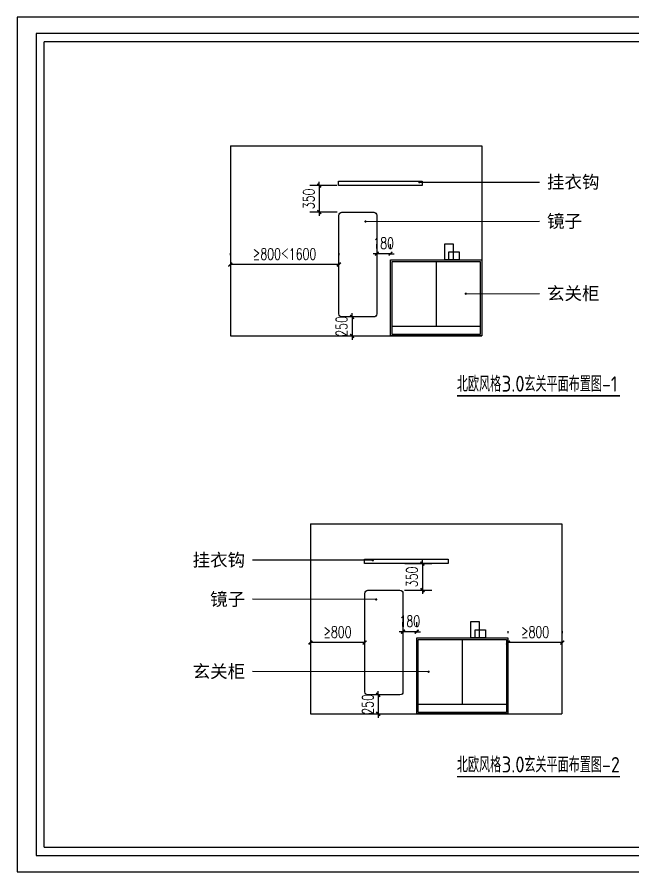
# Model space of a CAD drawing. Extents: x 96704 to 336282, y 34580 to 122302.
# Drawn here: x 135490 to 143589, y 40610 to 51858 of the extents above; entities that cross this region are included whole.
import ezdxf

# ---------------------------------------------------------------- set-up
doc = ezdxf.new("R2010")
doc.units = 0
doc.header["$LTSCALE"] = 1000
doc.header["$MEASUREMENT"] = 0
for name, color, linetype in [('DIM_SYMB', 3, 'Continuous'), ('PM-家具', 146, 'Continuous'), ('PUB_DIM', 3, 'Continuous'), ('PUB_TEXT', 7, 'Continuous')]:
    doc.layers.add(name, color=color, linetype=linetype)
doc.styles.add('_TCH_DIM', font='SIMPLEX', dxfattribs={"bigfont": 'GBCBIG'})
doc.styles.add('_TCH_DIM_T3', font='SIMPLEX', dxfattribs={"width": 0.705882, "bigfont": 'GBCBIG'})
doc.styles.get("Standard").update_dxf_attribs({"font": 'gbenor.shx', "bigfont": 'gbcbig.shx'})
doc.dimstyles.new('_TCH_ARCH&&50', dxfattribs={"dimtxt": 148.75, "dimasz": 50, "dimexe": 125, "dimexo": 150, "dimgap": 63.125, "dimtad": 1, "dimdec": 0, "dimzin": 0, "dimdsep": 46, "dimtxsty": '_TCH_DIM_T3', "dimblk": 'ARCHTICK', "dimcen": 0.09, "dimclrt": 7, "dimazin": 2, "dimtfac": 1, "dimtdec": 0, "dimtix": 1, "dimtmove": 2, "dimatfit": 3, "dimfxl": 50, "dimtolj": 1, "dimtzin": 0, "dimarcsym": 0})
doc.dimstyles.new('ISO-25', dxfattribs={"dimtxt": 2.5, "dimasz": 2.5, "dimexe": 1.25, "dimexo": 0.625, "dimtad": 1, "dimtxsty": 'Standard', "dimcen": 2.5, "dimadec": 0, "dimazin": 0, "dimtfac": 1, "dimtmove": 0, "dimatfit": 3, "dimfxl": 1, "dimarcsym": 0})

# ---------------------------------------------------------------- blocks, each defined once
blk = doc.blocks.new('5465767')
at = {"layer": 'PM-家具', "color": 251}
for p, q in [((123732, 48430), (123732, 47580)), ((123152, 47580), (124312, 47580))]:
    blk.add_line(p, q, dxfattribs=at)
at = {"layer": 'PM-家具'}
blk.add_lwpolyline([(123132, 48450), (124332, 48450), (124332, 47450), (123132, 47450)], close=True, dxfattribs=at)
at = {"layer": 'PM-家具', "color": 251}
blk.add_lwpolyline([(123152, 48430), (124312, 48430), (124312, 47470), (123152, 47470)], close=True, dxfattribs=at)
blk = doc.blocks.new('_ArchTick')
at = {"color": 0, "linetype": 'ByBlock', "const_width": 0.4}
blk.add_lwpolyline([(-0.5, -0.5), (0.5, 0.5)], dxfattribs=at)
blk = doc.blocks.new('*D80')
at = {"layer": 'Defpoints', "color": 0, "transparency": 16777216}
for p in [(139971, 47913), (139895, 47663), (139971, 47663)]:
    blk.add_point(p, dxfattribs=at)
at = {"layer": 'PUB_DIM', "color": 0, "lineweight": -2, "transparency": 16777216}
for p, q in [((139895, 47913), (139895, 47963)), ((139821, 47913), (139770, 47913)), ((139895, 47913), (139895, 47663)), ((139821, 47663), (139770, 47663)), ((139895, 47663), (139895, 47613))]:
    blk.add_line(p, q, dxfattribs=at)
at = {"layer": 'PUB_DIM', "color": 0, "lineweight": -2, "transparency": 16777216, "xscale": 50, "yscale": 50, "zscale": 50}
for p, rotation in [((139895, 47913), 270), ((139895, 47663), 90)]:
    blk.add_blockref('_ArchTick', p, dxfattribs=dict(at, rotation=rotation))
at = {"layer": 'PUB_DIM', "color": 7, "transparency": 16777216, "insert": (139758, 47788), "char_height": 148.8, "attachment_point": 5, "rotation": 90, "style": '_TCH_DIM_T3'}
blk.add_mtext('\\A1;250', dxfattribs=at)
blk = doc.blocks.new('*D81')
at = {"layer": 'Defpoints', "color": 0, "transparency": 16777216}
for p in [(140221, 48745), (140221, 48663), (140401, 48663)]:
    blk.add_point(p, dxfattribs=at)
at = {"layer": 'PUB_DIM', "color": 0, "lineweight": -2, "transparency": 16777216}
for p, q in [((140221, 48813), (140221, 48870)), ((140401, 48813), (140401, 48870)), ((140221, 48745), (140171, 48745)), ((140401, 48745), (140221, 48745)), ((140401, 48745), (140451, 48745))]:
    blk.add_line(p, q, dxfattribs=at)
at = {"layer": 'PUB_DIM', "color": 0, "lineweight": -2, "transparency": 16777216, "xscale": 50, "yscale": 50, "zscale": 50}
blk.add_blockref('_ArchTick', (140221, 48745), dxfattribs=at)
at = {"layer": 'PUB_DIM', "color": 0, "lineweight": -2, "transparency": 16777216, "xscale": 50, "yscale": 50, "zscale": 50, "rotation": 180}
blk.add_blockref('_ArchTick', (140401, 48745), dxfattribs=at)
at = {"layer": 'PUB_DIM', "color": 7, "transparency": 16777216, "insert": (140311, 48883), "char_height": 148.8, "width": 4.08, "attachment_point": 5, "style": '_TCH_DIM_T3'}
blk.add_mtext('\\A1;180', dxfattribs=at)
blk = doc.blocks.new('*D82')
at = {"layer": 'Defpoints', "color": 0, "transparency": 16777216}
for p in [(140314, 42939), (140239, 42689), (140314, 42689)]:
    blk.add_point(p, dxfattribs=at)
at = {"layer": 'PUB_DIM', "color": 0, "lineweight": -2, "transparency": 16777216}
for p, q in [((140239, 42939), (140239, 42989)), ((140164, 42939), (140114, 42939)), ((140239, 42939), (140239, 42689)), ((140164, 42689), (140114, 42689)), ((140239, 42689), (140239, 42639))]:
    blk.add_line(p, q, dxfattribs=at)
at = {"layer": 'PUB_DIM', "color": 0, "lineweight": -2, "transparency": 16777216, "xscale": 50, "yscale": 50, "zscale": 50}
for p, rotation in [((140239, 42939), 270), ((140239, 42689), 90)]:
    blk.add_blockref('_ArchTick', p, dxfattribs=dict(at, rotation=rotation))
at = {"layer": 'PUB_DIM', "color": 7, "transparency": 16777216, "insert": (140102, 42814), "char_height": 148.8, "attachment_point": 5, "rotation": 90, "style": '_TCH_DIM_T3'}
blk.add_mtext('\\A1;250', dxfattribs=at)
blk = doc.blocks.new('*D83')
at = {"layer": 'Defpoints', "color": 0, "transparency": 16777216}
for p in [(140564, 43771), (140564, 43689), (140745, 43689)]:
    blk.add_point(p, dxfattribs=at)
at = {"layer": 'PUB_DIM', "color": 0, "lineweight": -2, "transparency": 16777216}
for p, q in [((140564, 43839), (140564, 43896)), ((140745, 43839), (140745, 43896)), ((140564, 43771), (140514, 43771)), ((140745, 43771), (140564, 43771)), ((140745, 43771), (140795, 43771))]:
    blk.add_line(p, q, dxfattribs=at)
at = {"layer": 'PUB_DIM', "color": 0, "lineweight": -2, "transparency": 16777216, "xscale": 50, "yscale": 50, "zscale": 50}
blk.add_blockref('_ArchTick', (140564, 43771), dxfattribs=at)
at = {"layer": 'PUB_DIM', "color": 0, "lineweight": -2, "transparency": 16777216, "xscale": 50, "yscale": 50, "zscale": 50, "rotation": 180}
blk.add_blockref('_ArchTick', (140745, 43771), dxfattribs=at)
at = {"layer": 'PUB_DIM', "color": 7, "transparency": 16777216, "insert": (140655, 43909), "char_height": 148.8, "width": 4.08, "attachment_point": 5, "style": '_TCH_DIM_T3'}
blk.add_mtext('\\A1;180', dxfattribs=at)
blk = doc.blocks.new('*D86')
at = {"layer": 'Defpoints', "color": 0, "transparency": 16777216}
for p in [(139847, 49641), (139464, 49291), (139850, 49291)]:
    blk.add_point(p, dxfattribs=at)
at = {"layer": 'PUB_DIM', "color": 0, "lineweight": -2, "transparency": 16777216}
for p, q in [((139697, 49641), (139339, 49641)), ((139464, 49641), (139464, 49691)), ((139464, 49641), (139464, 49291)), ((139700, 49291), (139339, 49291)), ((139464, 49291), (139464, 49241))]:
    blk.add_line(p, q, dxfattribs=at)
at = {"layer": 'PUB_DIM', "color": 0, "lineweight": -2, "transparency": 16777216, "xscale": 50, "yscale": 50, "zscale": 50}
for p, rotation in [((139464, 49641), 270), ((139464, 49291), 90)]:
    blk.add_blockref('_ArchTick', p, dxfattribs=dict(at, rotation=rotation))
at = {"layer": 'PUB_DIM', "color": 7, "transparency": 16777216, "insert": (139327, 49466), "char_height": 148.8, "attachment_point": 5, "rotation": 90, "style": '_TCH_DIM_T3'}
blk.add_mtext('\\A1;350', dxfattribs=at)
blk = doc.blocks.new('*D87')
at = {"layer": 'Defpoints', "color": 0, "transparency": 16777216}
for p in [(140438, 44667), (140436, 44317), (140821, 44317)]:
    blk.add_point(p, dxfattribs=at)
at = {"layer": 'PUB_DIM', "color": 0, "lineweight": -2, "transparency": 16777216}
for p, q in [((140588, 44667), (140946, 44667)), ((140821, 44667), (140821, 44717)), ((140821, 44667), (140821, 44317)), ((140586, 44317), (140946, 44317)), ((140821, 44317), (140821, 44267))]:
    blk.add_line(p, q, dxfattribs=at)
at = {"layer": 'PUB_DIM', "color": 0, "lineweight": -2, "transparency": 16777216, "xscale": 50, "yscale": 50, "zscale": 50}
for p, rotation in [((140821, 44667), 270), ((140821, 44317), 90)]:
    blk.add_blockref('_ArchTick', p, dxfattribs=dict(at, rotation=rotation))
at = {"layer": 'PUB_DIM', "color": 7, "transparency": 16777216, "insert": (140683, 44492), "char_height": 148.8, "attachment_point": 5, "rotation": 90, "style": '_TCH_DIM_T3'}
blk.add_mtext('\\A1;350', dxfattribs=at)
blk = doc.blocks.new('*D88')
at = {"layer": 'Defpoints', "color": 0, "transparency": 16777216}
for p in [(138294, 48602), (138294, 48602), (139721, 48602)]:
    blk.add_point(p, dxfattribs=at)
at = {"layer": 'PUB_DIM', "color": 0, "lineweight": -2, "transparency": 16777216}
for p, q in [((138294, 48752), (138294, 48727)), ((139721, 48752), (139721, 48727)), ((139721, 48602), (138294, 48602))]:
    blk.add_line(p, q, dxfattribs=at)
at = {"layer": 'PUB_DIM', "color": 0, "lineweight": -2, "transparency": 16777216, "xscale": 50, "yscale": 50, "zscale": 50, "rotation": 180}
blk.add_blockref('_ArchTick', (138294, 48602), dxfattribs=at)
at = {"layer": 'PUB_DIM', "color": 0, "lineweight": -2, "transparency": 16777216, "xscale": 50, "yscale": 50, "zscale": 50}
blk.add_blockref('_ArchTick', (139721, 48602), dxfattribs=at)
at = {"layer": 'PUB_DIM', "color": 7, "transparency": 16777216, "insert": (139007, 48740), "char_height": 148.75, "attachment_point": 5, "style": '_TCH_DIM_T3'}
blk.add_mtext('\\A1;≥800＜1600', dxfattribs=at)
blk = doc.blocks.new('*D89')
at = {"layer": 'Defpoints', "color": 0, "transparency": 16777216}
for p in [(139347, 43628), (139347, 43628), (140060, 43628)]:
    blk.add_point(p, dxfattribs=at)
at = {"layer": 'PUB_DIM', "color": 0, "lineweight": -2, "transparency": 16777216}
for p, q in [((139347, 43778), (139347, 43753)), ((140060, 43778), (140060, 43753)), ((140060, 43628), (139347, 43628))]:
    blk.add_line(p, q, dxfattribs=at)
at = {"layer": 'PUB_DIM', "color": 0, "lineweight": -2, "transparency": 16777216, "xscale": 50, "yscale": 50, "zscale": 50, "rotation": 180}
blk.add_blockref('_ArchTick', (139347, 43628), dxfattribs=at)
at = {"layer": 'PUB_DIM', "color": 0, "lineweight": -2, "transparency": 16777216, "xscale": 50, "yscale": 50, "zscale": 50}
blk.add_blockref('_ArchTick', (140060, 43628), dxfattribs=at)
at = {"layer": 'PUB_DIM', "color": 7, "transparency": 16777216, "insert": (139703, 43766), "char_height": 148.8, "attachment_point": 5, "style": '_TCH_DIM_T3'}
blk.add_mtext('\\A1;≥800', dxfattribs=at)
blk = doc.blocks.new('*D90')
at = {"layer": 'Defpoints', "color": 0, "transparency": 16777216}
for p in [(141945, 43628), (141945, 43628), (142659, 43628)]:
    blk.add_point(p, dxfattribs=at)
at = {"layer": 'PUB_DIM', "color": 0, "lineweight": -2, "transparency": 16777216}
for p, q in [((141945, 43778), (141945, 43753)), ((142659, 43778), (142659, 43753)), ((142659, 43628), (141945, 43628))]:
    blk.add_line(p, q, dxfattribs=at)
at = {"layer": 'PUB_DIM', "color": 0, "lineweight": -2, "transparency": 16777216, "xscale": 50, "yscale": 50, "zscale": 50, "rotation": 180}
blk.add_blockref('_ArchTick', (141945, 43628), dxfattribs=at)
at = {"layer": 'PUB_DIM', "color": 0, "lineweight": -2, "transparency": 16777216, "xscale": 50, "yscale": 50, "zscale": 50}
blk.add_blockref('_ArchTick', (142659, 43628), dxfattribs=at)
at = {"layer": 'PUB_DIM', "color": 7, "transparency": 16777216, "insert": (142302, 43766), "char_height": 148.8, "attachment_point": 5, "style": '_TCH_DIM_T3'}
blk.add_mtext('\\A1;≥800', dxfattribs=at)

msp = doc.modelspace()

# ---------------------------------------------------------------- linework, layer by layer
at = {"color": 251}
for p, q in [((151179.9, 51640.2), (135738.8, 51640.2)), ((135738.8, 51640.2), (135738.8, 40827.7)), ((135738.8, 40827.7), (151179.9, 40827.7))]:
    msp.add_line(p, q, dxfattribs=at)
for p, q in [((151071, 51531.3), (135847.7, 51531.3)), ((135847.7, 40936.6), (135847.7, 51531.3)), ((135847.7, 40936.6), (151071, 40936.6))]:
    msp.add_line(p, q)
msp.add_lwpolyline([(135489.8, 40609.9), (151397.7, 40609.9), (151397.7, 51858), (135489.8, 51858)], close=True)
at = {"layer": 'DIM_SYMB', "const_width": 21}
for points in [[(141273.5, 46873.6), (143419.1, 46873.6)], [(141273.5, 41863.4), (143419.1, 41863.4)]]:
    msp.add_lwpolyline(points, dxfattribs=at)
at = {"layer": 'PM-家具'}
for p, q in [((138294.2, 50162.6), (141601.4, 50162.6)), ((138294.2, 50162.6), (138294.2, 47662.6)), ((141601.4, 50162.6), (141601.4, 47662.6)), ((138294.2, 47662.6), (141601.4, 47662.6)), ((139346.5, 45188.8), (142653.7, 45188.8)), ((139346.5, 45188.8), (139346.5, 42688.8)), ((142653.7, 45188.8), (142653.7, 42688.8)), ((139346.5, 42688.8), (142653.7, 42688.8))]:
    msp.add_line(p, q, dxfattribs=at)
for points in [[(139716.9, 49697.4), (140816.9, 49697.4), (140816.9, 49641.2), (139716.9, 49641.2)], [(141114.1, 48876.6), (141223.9, 48876.6), (141223.9, 48662.6), (141114.1, 48662.6)], [(141169, 48769.6), (141305.6, 48769.6), (141305.6, 48662.6), (141169, 48662.6)], [(140060.8, 44723.5), (141160.8, 44723.5), (141160.8, 44667.3), (140060.8, 44667.3)], [(141458, 43902.8), (141567.8, 43902.8), (141567.8, 43688.8), (141458, 43688.8)], [(141512.9, 43795.8), (141649.5, 43795.8), (141649.5, 43688.8), (141512.9, 43688.8)]]:
    msp.add_lwpolyline(points, close=True, dxfattribs=at)
for points in [[(139760.6, 49291.2), (140180.6, 49291.2, -0.4142136), (140220.6, 49251.2), (140220.6, 47953, -0.4142136), (140180.6, 47913), (139760.6, 47913, -0.4142136), (139720.6, 47953), (139720.6, 49251.2, -0.4142136)], [(140104.5, 44317.3), (140524.5, 44317.3, -0.4142136), (140564.5, 44277.3), (140564.5, 42979.1, -0.4142136), (140524.5, 42939.1), (140104.5, 42939.1, -0.4142136), (140064.5, 42979.1), (140064.5, 44277.3, -0.4142136)]]:
    msp.add_lwpolyline(points, format="xyb", close=True, dxfattribs=at)

# ---------------------------------------------------------------- block references
for p in [(17269.3, 212.6), (17613.2, -4761.3)]:
    msp.add_blockref('5465767', p)

# ---------------------------------------------------------------- texts
at = {"layer": 'DIM_SYMB', "color": 7, "char_height": 168.794, "width": 2249.346, "style": '_TCH_DIM'}
for s, insert, attachment_point in [('{\\fMicrosoft YaHei|b0|i0|c134|p34;挂衣钩}', (142459, 49772.8, 0), 1), ('{\\fMicrosoft YaHei|b0|i0|c134|p34;镜子}', (142459, 49257.1, 0), 1), ('{\\fMicrosoft YaHei|b0|i0|c134|p34;玄关柜}', (142459, 48306.4, 0), 1), ('{\\fMicrosoft YaHei|b0|i0|c134|p34;挂衣钩}', (138488.9, 44798.9, 0), 3), ('{\\fMicrosoft YaHei|b0|i0|c134|p34;镜子}', (138488.9, 44283.2, 0), 3), ('{\\fMicrosoft YaHei|b0|i0|c134|p34;玄关柜}', (138488.9, 43332.5, 0), 3)]:
    msp.add_mtext(s, dxfattribs=dict(at, insert=insert, attachment_point=attachment_point))
at = {"layer": 'PUB_TEXT'}
for s, height, p in [('北欧风格', 202.55, (141273.5, 46929)), ('3.0', 210, (141863.3, 46929)), ('玄关平面布置图-1', 202.55, (142160.8, 46929)), ('北欧风格', 202.55, (141273.5, 41918.8)), ('3.0', 210, (141863.3, 41918.8)), ('玄关平面布置图-2', 202.55, (142160.8, 41918.8))]:
    msp.add_text(s, height=height, dxfattribs=at).set_placement(p)

# ---------------------------------------------------------------- dimensions: what is measured, and where the dimension line sits
at = {"layer": 'PUB_DIM'}
for base, p1, p2, picture, middle in [((139464.4, 49291.2), (139847.2, 49641.2), (139849.5, 49291.2), '*D86', (139326.9, 49466.2)), ((139895.4, 47662.6), (139970.6, 47913), (139970.6, 47662.6), '*D80', (139757.9, 47787.8)), ((140820.7, 44317.3), (140437.9, 44667.3), (140435.6, 44317.3), '*D87', (140683.2, 44492.3)), ((140239.3, 42688.8), (140314.5, 42939.1), (140314.5, 42688.8), '*D82', (140101.8, 42813.9))]:
    dim = msp.add_linear_dim(base=base, p1=p1, p2=p2, angle=90, dimstyle='_TCH_ARCH&&50', dxfattribs=at)
    dim.commit()
    dim.dimension.update_dxf_attribs({"geometry": picture, "text_midpoint": middle})
for base, p1, p2, text, picture, middle in [((140220.6, 48745.3), (140401.4, 48662.6), (140220.6, 48662.6), '180', '*D81', (140311, 48882.8)), ((138294.2, 48602.1), (139720.6, 48602.1), (138294.2, 48602.1), '≥800＜1600', '*D88', (139007.4, 48739.6)), ((140564.5, 43771.4), (140745.3, 43688.8), (140564.5, 43688.8), '180', '*D83', (140654.9, 43908.9)), ((139346.5, 43628.2), (140059.7, 43628.2), (139346.5, 43628.2), '≥800', '*D89', (139703.1, 43765.7)), ((141945.3, 43628.2), (142658.5, 43628.2), (141945.3, 43628.2), '≥800', '*D90', (142301.9, 43765.7))]:
    dim = msp.add_linear_dim(base=base, p1=p1, p2=p2, text=text, dimstyle='_TCH_ARCH&&50', dxfattribs=at)
    dim.commit()
    dim.dimension.update_dxf_attribs({"geometry": picture, "text_midpoint": middle})

# ---------------------------------------------------------------- leaders
for points in [[(140779.7, 49684.2, 0), (142360.5, 49686.3, 0)], [(140071.4, 49168.5, 0), (142360.5, 49170.6, 0)], [(141391.3, 48217.8, 0), (142360.5, 48219.9, 0)], [(140168.2, 44710.3, 0), (138587.4, 44712.4, 0)], [(140212.3, 44195.3, 0), (138587.4, 44196.8, 0)], [(140901.3, 43243.9, 0), (138587.4, 43246, 0)]]:
    msp.add_leader(points, dimstyle='ISO-25', override={"dimscale": 0, "dimasz": 120, "dimtad": 0, "dimldrblk": 'DotSmall', "dimfxl": 100, "dimfxlon": 1, "dimarcsym": 1}, dxfattribs=at)

doc.saveas('drawing.dxf')
